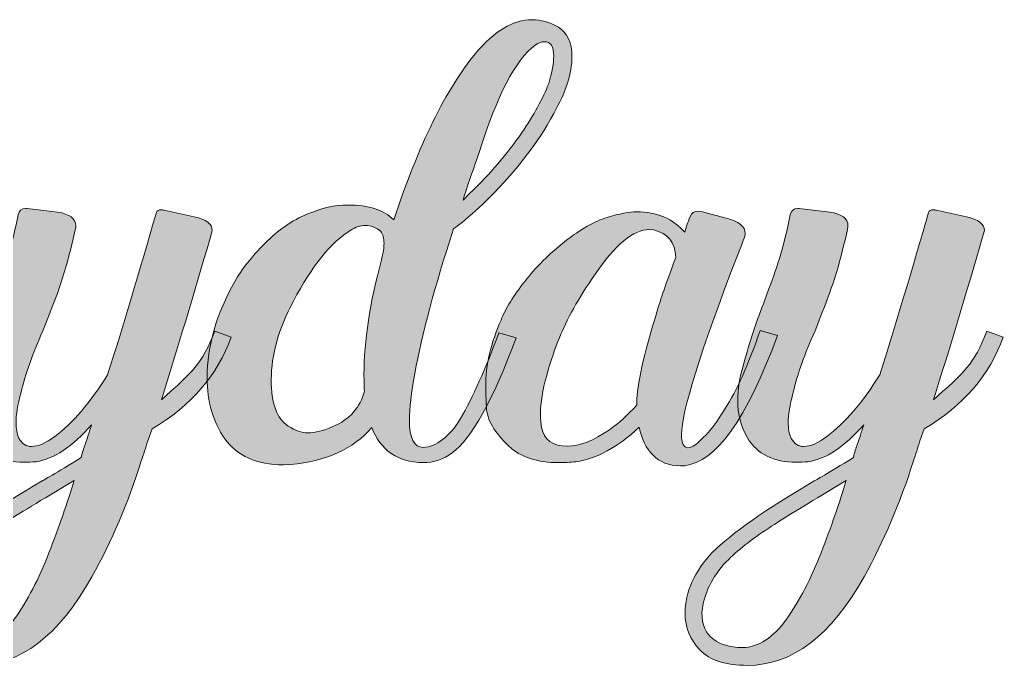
# Model space of a CAD drawing. Extents: x 554 to 1446, y -1398 to -601.
# Drawn here: x 999.9 to 1409.1, y -1398.2 to -1129.4 of the extents above; entities that cross this region are included whole.
import ezdxf

# ---------------------------------------------------------------- set-up
doc = ezdxf.new("R2010")
doc.units = 0
doc.header["$MEASUREMENT"] = 0
doc.layers.add('katman 1', color=7, linetype='Continuous')

# ---------------------------------------------------------------- blocks, each defined once
blk = doc.blocks.new('block 4')
at = {"layer": 'katman 1', "true_color": 0xffffff}
h = blk.add_hatch(color=7, dxfattribs=at)
h.dxf.hatch_style = 2
edge = h.paths.add_edge_path()
edge.add_spline(control_points=[(1085.19, -1303.87), (1080.33, -1296.9), (1077.9, -1288.43), (1077.9, -1278.45), (1077.9, -1265.21), (1081.72, -1251.88), (1089.36, -1238.46), (1092.24, -1233.39), (1096.44, -1228.08), (1101.95, -1222.53), (1107.46, -1216.98), (1113.26, -1212.94), (1119.37, -1210.4), (1125.47, -1207.87), (1131.11, -1206.6), (1136.27, -1206.6), (1145.2, -1206.6), (1151.6, -1208.66), (1155.48, -1212.79), (1165.9, -1181.4), (1177.22, -1158.35), (1189.43, -1143.64), (1197.27, -1134.18), (1205.16, -1129.45), (1213.1, -1129.45), (1216.68, -1129.45), (1220.3, -1130.48), (1223.97, -1132.54), (1227.74, -1134.95), (1229.63, -1139.04), (1229.63, -1144.8), (1229.63, -1151.68), (1227.1, -1159.59), (1222.04, -1168.54), (1215.19, -1181.27), (1205.36, -1193.82), (1192.55, -1206.21), (1188.68, -1209.91), (1184.61, -1213.35), (1180.34, -1216.53), (1172.6, -1240.44), (1167.24, -1260.48), (1164.26, -1276.65), (1162.77, -1284.65), (1162.03, -1291.14), (1162.03, -1296.13), (1162.03, -1303.7), (1163.91, -1307.48), (1167.69, -1307.48), (1173.35, -1307.14), (1178.56, -1303.14), (1183.32, -1295.48), (1188.38, -1286.71), (1193.69, -1274.8), (1199.25, -1259.75), (1199.25, -1259.75), (1206.4, -1261.81), (1206.4, -1261.81), (1196.87, -1287.7), (1187.99, -1303.7), (1179.75, -1309.8), (1176.17, -1312.47), (1172.15, -1313.8), (1167.69, -1313.8), (1157.06, -1313.54), (1149.97, -1308.69), (1146.39, -1299.22), (1138.55, -1308.17), (1127.28, -1313.29), (1112.59, -1314.58), (1112.59, -1314.58), (1109.61, -1314.71), (1109.61, -1314.71), (1098.5, -1314.71), (1090.35, -1311.09), (1085.19, -1303.87)], knot_values=[0, 0, 0, 0, 1, 1, 1, 2, 2, 2, 3, 3, 3, 4, 4, 4, 5, 5, 5, 6, 6, 6, 7, 7, 7, 8, 8, 8, 9, 9, 9, 10, 10, 10, 11, 11, 11, 12, 12, 12, 13, 13, 13, 14, 14, 14, 15, 15, 15, 16, 16, 16, 17, 17, 17, 18, 18, 18, 19, 19, 19, 20, 20, 20, 21, 21, 21, 22, 22, 22, 23, 23, 23, 24, 24, 24, 25, 25, 25, 25], degree=3, periodic=1)
edge = h.paths.add_edge_path()
edge.add_spline(control_points=[(1130.16, -1298.84), (1137.21, -1295.74), (1141.58, -1290.84), (1143.27, -1284.13), (1143.17, -1281.9), (1143.12, -1279.57), (1143.12, -1277.16), (1143.12, -1263.15), (1145.55, -1247.23), (1150.41, -1229.43), (1150.41, -1229.43), (1150.41, -1229.04), (1150.41, -1229.04), (1151.11, -1226.46), (1151.46, -1224.31), (1151.46, -1222.59), (1151.46, -1220.44), (1151.01, -1218.77), (1150.12, -1217.56), (1148.03, -1215.93), (1145.9, -1215.11), (1143.71, -1215.11), (1141.73, -1215.11), (1139.69, -1215.75), (1137.61, -1217.04), (1129.47, -1222.03), (1121.53, -1231.88), (1113.78, -1246.59), (1107.63, -1258.12), (1104.55, -1268.99), (1104.55, -1279.23), (1104.55, -1289.12), (1106.88, -1295.57), (1111.55, -1298.58), (1114.53, -1300.47), (1117.26, -1301.42), (1119.74, -1301.42), (1122.72, -1301.42), (1126.19, -1300.56), (1130.16, -1298.84)], knot_values=[0, 0, 0, 0, 1, 1, 1, 2, 2, 2, 3, 3, 3, 4, 4, 4, 5, 5, 5, 6, 6, 6, 7, 7, 7, 8, 8, 8, 9, 9, 9, 10, 10, 10, 11, 11, 11, 12, 12, 12, 13, 13, 13, 13], degree=3, periodic=1)
edge = h.paths.add_edge_path()
edge.add_spline(control_points=[(1187.04, -1201.82), (1195.48, -1193.74), (1202.68, -1185.35), (1208.64, -1176.66), (1213.8, -1169.1), (1217.57, -1162.22), (1219.95, -1156.02), (1221.34, -1151.29), (1222.04, -1147.51), (1222.04, -1144.67), (1222.04, -1140.63), (1220.75, -1138.61), (1218.16, -1138.61), (1217.07, -1138.61), (1215.78, -1139.08), (1214.29, -1140.03), (1206.15, -1146.13), (1198.41, -1161.05), (1191.06, -1184.79), (1191.06, -1184.79), (1189.43, -1189.44), (1189.43, -1189.44), (1187.24, -1195.46), (1185.55, -1200.49), (1184.36, -1204.53), (1184.36, -1204.53), (1187.04, -1201.82), (1187.04, -1201.82)], knot_values=[0, 0, 0, 0, 1, 1, 1, 2, 2, 2, 3, 3, 3, 4, 4, 4, 5, 5, 5, 6, 6, 6, 7, 7, 7, 8, 8, 8, 9, 9, 9, 9], degree=3, periodic=1)
h = blk.add_hatch(color=7, dxfattribs=at)
h.dxf.hatch_style = 2
edge = h.paths.add_edge_path()
edge.add_spline(control_points=[(961.68, -1391.79), (957.56, -1387.53), (955.5, -1382.44), (955.5, -1376.5), (955.5, -1367.64), (959.32, -1359.17), (966.97, -1351.09), (974.91, -1343.17), (989, -1333.28), (1009.25, -1321.41), (1009.45, -1321.41), (1014.86, -1318.19), (1025.48, -1311.74), (1025.98, -1309.59), (1026.53, -1307.78), (1027.12, -1306.32), (1028.01, -1303.74), (1028.91, -1300.99), (1029.8, -1298.06), (1021.76, -1307.27), (1014.07, -1312.38), (1006.72, -1313.42), (1004.93, -1313.59), (1003.25, -1313.67), (1001.66, -1313.67), (992.33, -1313.67), (985.58, -1310.28), (981.41, -1303.48), (978.73, -1298.92), (977.39, -1293.72), (977.39, -1287.87), (977.39, -1283.31), (978.18, -1278.37), (979.77, -1273.04), (982.35, -1263.49), (985.33, -1254.5), (988.7, -1246.07), (988.7, -1246.07), (990.19, -1241.82), (990.19, -1241.82), (993.97, -1232.36), (996.99, -1221.99), (999.28, -1210.72), (999.57, -1208.92), (1000.62, -1208.01), (1002.4, -1208.01), (1002.4, -1208.01), (1003, -1208.01), (1003, -1208.01), (1003, -1208.01), (1015.66, -1209.56), (1015.66, -1209.56), (1020.72, -1210.34), (1023.25, -1212.23), (1023.25, -1215.24), (1023.25, -1215.24), (1023.25, -1215.75), (1023.25, -1215.75), (1020.47, -1229), (1016.85, -1240.96), (1012.38, -1251.62), (1012.38, -1251.62), (1009.55, -1258.97), (1009.55, -1258.97), (1005.28, -1268.52), (1002.26, -1277.04), (1000.47, -1284.52), (999.08, -1289.94), (998.38, -1294.11), (998.38, -1297.03), (998.38, -1299.53), (998.78, -1301.76), (999.57, -1303.74), (1000.96, -1305.98), (1002.7, -1307.09), (1004.79, -1307.09), (1007.56, -1307.09), (1010.79, -1305.72), (1014.47, -1302.97), (1021.91, -1297.38), (1029.26, -1288.82), (1036.5, -1277.29), (1043.15, -1256.14), (1049.9, -1233.6), (1056.75, -1209.69), (1057.05, -1208.92), (1057.7, -1208.53), (1058.69, -1208.53), (1059.09, -1208.53), (1059.53, -1208.62), (1060.03, -1208.79), (1060.03, -1208.79), (1072.54, -1211.5), (1072.54, -1211.5), (1077.5, -1212.62), (1079.98, -1214.51), (1079.98, -1217.17), (1079.98, -1217.17), (1079.09, -1220.4), (1079.09, -1220.4), (1072.34, -1243.79), (1065.59, -1266.2), (1058.84, -1287.61), (1058.84, -1287.61), (1062.71, -1284.13), (1062.71, -1284.13), (1066.38, -1281.12), (1069.73, -1277.83), (1072.76, -1274.26), (1075.79, -1270.69), (1078.54, -1265.64), (1081.02, -1259.1), (1081.02, -1259.1), (1087.87, -1261.55), (1087.87, -1261.55), (1082.22, -1277.38), (1071.25, -1290.11), (1054.97, -1299.74), (1054.97, -1299.74), (1053.18, -1304.77), (1053.18, -1304.77), (1052.29, -1307.7), (1051.39, -1310.45), (1050.5, -1313.03), (1045.04, -1330.49), (1038.19, -1346.57), (1029.95, -1361.28), (1016.25, -1385.88), (1000.07, -1398.18), (981.41, -1398.18), (972.38, -1398.18), (965.8, -1396.05), (961.68, -1391.79)], knot_values=[0, 0, 0, 0, 1, 1, 1, 2, 2, 2, 3, 3, 3, 4, 4, 4, 5, 5, 5, 6, 6, 6, 7, 7, 7, 8, 8, 8, 9, 9, 9, 10, 10, 10, 11, 11, 11, 12, 12, 12, 13, 13, 13, 14, 14, 14, 15, 15, 15, 16, 16, 16, 17, 17, 17, 18, 18, 18, 19, 19, 19, 20, 20, 20, 21, 21, 21, 22, 22, 22, 23, 23, 23, 24, 24, 24, 25, 25, 25, 26, 26, 26, 27, 27, 27, 28, 28, 28, 29, 29, 29, 30, 30, 30, 31, 31, 31, 32, 32, 32, 33, 33, 33, 34, 34, 34, 35, 35, 35, 36, 36, 36, 37, 37, 37, 38, 38, 38, 39, 39, 39, 40, 40, 40, 41, 41, 41, 42, 42, 42, 43, 43, 43, 44, 44, 44, 44], degree=3, periodic=1)
edge = h.paths.add_edge_path()
edge.add_spline(control_points=[(997.64, -1379.02), (1003.1, -1371.32), (1007.91, -1362.1), (1012.08, -1351.35), (1016.25, -1340.59), (1019.73, -1330.57), (1022.51, -1321.29), (1022.51, -1321.29), (1017, -1324.64), (1017, -1324.64), (1005.08, -1331.69), (996.2, -1337.15), (990.34, -1341.02), (983.2, -1345.67), (977.29, -1350.36), (972.62, -1355.09), (966.67, -1361.36), (963.29, -1368.37), (962.5, -1376.12), (962.5, -1381.28), (964.14, -1385.06), (967.41, -1387.47), (969.99, -1389.45), (973.96, -1390.56), (979.32, -1390.82), (986.07, -1390.65), (992.18, -1386.71), (997.64, -1379.02)], knot_values=[0, 0, 0, 0, 1, 1, 1, 2, 2, 2, 3, 3, 3, 4, 4, 4, 5, 5, 5, 6, 6, 6, 7, 7, 7, 8, 8, 8, 9, 9, 9, 9], degree=3, periodic=1)
h = blk.add_hatch(color=7, dxfattribs=at)
h.dxf.hatch_style = 2
edge = h.paths.add_edge_path()
edge.add_spline(control_points=[(1274.75, -1315.09), (1269.98, -1315.09), (1266.19, -1313.65), (1263.36, -1310.77), (1260.53, -1307.89), (1258.62, -1304), (1257.62, -1299.1), (1248.69, -1307.44), (1239.9, -1312.21), (1231.27, -1313.42), (1228.79, -1313.67), (1226.4, -1313.8), (1224.12, -1313.8), (1215.19, -1313.8), (1208.29, -1311.53), (1203.42, -1306.97), (1197.37, -1301.29), (1194.24, -1295.89), (1194.04, -1290.77), (1193.85, -1285.66), (1193.74, -1282.8), (1193.74, -1282.2), (1193.74, -1273.25), (1195.88, -1264), (1200.15, -1254.46), (1202.03, -1249.73), (1205.31, -1244.37), (1209.97, -1238.4), (1214.64, -1232.42), (1220.22, -1226.87), (1226.73, -1221.75), (1233.23, -1216.64), (1239.06, -1213.3), (1244.22, -1211.76), (1249.38, -1210.21), (1253.5, -1209.43), (1256.58, -1209.43), (1265.02, -1209.43), (1271.67, -1212.27), (1276.53, -1217.95), (1277.03, -1216.23), (1277.77, -1214.04), (1278.77, -1211.37), (1279.36, -1209.91), (1280.5, -1209.18), (1282.19, -1209.18), (1282.19, -1209.18), (1283.98, -1209.43), (1283.98, -1209.43), (1283.98, -1209.43), (1293.81, -1212.01), (1293.81, -1212.01), (1299.07, -1213.39), (1301.7, -1215.54), (1301.7, -1218.46), (1301.7, -1219.33), (1300.61, -1222.38), (1298.42, -1227.62), (1282.94, -1268.05), (1275.19, -1292.86), (1275.19, -1302.06), (1275.19, -1305.76), (1276.09, -1307.61), (1277.88, -1307.61), (1279.26, -1307.61), (1280.85, -1306.71), (1282.64, -1304.9), (1286.61, -1301.38), (1290.18, -1296.82), (1293.36, -1291.23), (1298.03, -1284.09), (1302.89, -1273.29), (1307.95, -1258.84), (1307.95, -1258.84), (1315.1, -1260.91), (1315.1, -1260.91), (1302.39, -1295.66), (1289.49, -1313.72), (1276.39, -1315.09), (1276.39, -1315.09), (1274.75, -1315.09), (1274.75, -1315.09)], knot_values=[0, 0, 0, 0, 1, 1, 1, 2, 2, 2, 3, 3, 3, 4, 4, 4, 5, 5, 5, 6, 6, 6, 7, 7, 7, 8, 8, 8, 9, 9, 9, 10, 10, 10, 11, 11, 11, 12, 12, 12, 13, 13, 13, 14, 14, 14, 15, 15, 15, 16, 16, 16, 17, 17, 17, 18, 18, 18, 19, 19, 19, 20, 20, 20, 21, 21, 21, 22, 22, 22, 23, 23, 23, 24, 24, 24, 25, 25, 25, 26, 26, 26, 27, 27, 27, 27], degree=3, periodic=1)
edge = h.paths.add_edge_path()
edge.add_spline(control_points=[(1245.26, -1300.13), (1249.04, -1297.46), (1252.81, -1294.02), (1256.58, -1289.81), (1256.58, -1289.81), (1256.58, -1288.65), (1256.58, -1288.65), (1256.58, -1281.77), (1259.46, -1268.95), (1265.22, -1250.2), (1266.9, -1244.61), (1269.44, -1237.34), (1272.81, -1228.4), (1272.61, -1222.12), (1269.54, -1218.29), (1263.58, -1216.92), (1263.58, -1216.92), (1261.79, -1216.79), (1261.79, -1216.79), (1255.24, -1216.79), (1247.65, -1223.11), (1239.01, -1235.75), (1232.36, -1245.47), (1227.49, -1254.16), (1224.42, -1261.81), (1222.63, -1266.03), (1220.87, -1271.25), (1219.13, -1277.49), (1217.39, -1283.72), (1216.53, -1288.99), (1216.53, -1293.29), (1216.53, -1295.27), (1216.68, -1297.21), (1216.97, -1299.1), (1217.96, -1304.34), (1221.59, -1306.97), (1227.84, -1306.97), (1232.81, -1306.97), (1238.61, -1304.69), (1245.26, -1300.13)], knot_values=[0, 0, 0, 0, 1, 1, 1, 2, 2, 2, 3, 3, 3, 4, 4, 4, 5, 5, 5, 6, 6, 6, 7, 7, 7, 8, 8, 8, 9, 9, 9, 10, 10, 10, 11, 11, 11, 12, 12, 12, 13, 13, 13, 13], degree=3, periodic=1)
h = blk.add_hatch(color=7, dxfattribs=at)
h.dxf.hatch_style = 2
edge = h.paths.add_edge_path()
edge.add_spline(control_points=[(1282.86, -1391.79), (1278.74, -1387.53), (1276.68, -1382.44), (1276.68, -1376.5), (1276.68, -1367.64), (1280.51, -1359.17), (1288.15, -1351.09), (1296.09, -1343.17), (1310.19, -1333.28), (1330.44, -1321.41), (1330.64, -1321.41), (1336.04, -1318.19), (1346.67, -1311.74), (1347.16, -1309.59), (1347.71, -1307.78), (1348.3, -1306.32), (1349.2, -1303.74), (1350.09, -1300.99), (1350.99, -1298.06), (1342.94, -1307.27), (1335.25, -1312.38), (1327.91, -1313.42), (1326.12, -1313.59), (1324.43, -1313.67), (1322.84, -1313.67), (1313.51, -1313.67), (1306.76, -1310.28), (1302.59, -1303.48), (1299.91, -1298.92), (1298.57, -1293.72), (1298.57, -1287.87), (1298.57, -1283.31), (1299.37, -1278.37), (1300.95, -1273.04), (1303.54, -1263.49), (1306.51, -1254.5), (1309.89, -1246.07), (1309.89, -1246.07), (1311.38, -1241.82), (1311.38, -1241.82), (1315.15, -1232.36), (1318.18, -1221.99), (1320.46, -1210.72), (1320.76, -1208.92), (1321.8, -1208.01), (1323.59, -1208.01), (1323.59, -1208.01), (1324.18, -1208.01), (1324.18, -1208.01), (1324.18, -1208.01), (1336.84, -1209.56), (1336.84, -1209.56), (1341.9, -1210.34), (1344.43, -1212.23), (1344.43, -1215.24), (1344.43, -1215.24), (1344.43, -1215.75), (1344.43, -1215.75), (1341.65, -1229), (1338.03, -1240.96), (1333.56, -1251.62), (1333.56, -1251.62), (1330.73, -1258.97), (1330.73, -1258.97), (1326.47, -1268.52), (1323.44, -1277.04), (1321.65, -1284.52), (1320.26, -1289.94), (1319.57, -1294.11), (1319.57, -1297.03), (1319.57, -1299.53), (1319.96, -1301.76), (1320.76, -1303.74), (1322.15, -1305.98), (1323.89, -1307.09), (1325.97, -1307.09), (1328.75, -1307.09), (1331.97, -1305.72), (1335.65, -1302.97), (1343.09, -1297.38), (1350.44, -1288.82), (1357.69, -1277.29), (1364.34, -1256.14), (1371.09, -1233.6), (1377.94, -1209.69), (1378.23, -1208.92), (1378.88, -1208.53), (1379.87, -1208.53), (1380.27, -1208.53), (1380.72, -1208.62), (1381.21, -1208.79), (1381.21, -1208.79), (1393.72, -1211.5), (1393.72, -1211.5), (1398.68, -1212.62), (1401.17, -1214.51), (1401.17, -1217.17), (1401.17, -1217.17), (1400.27, -1220.4), (1400.27, -1220.4), (1393.52, -1243.79), (1386.77, -1266.2), (1380.02, -1287.61), (1380.02, -1287.61), (1383.89, -1284.13), (1383.89, -1284.13), (1387.56, -1281.12), (1390.92, -1277.83), (1393.94, -1274.26), (1396.97, -1270.69), (1399.73, -1265.64), (1402.21, -1259.1), (1402.21, -1259.1), (1409.06, -1261.55), (1409.06, -1261.55), (1403.4, -1277.38), (1392.43, -1290.11), (1376.15, -1299.74), (1376.15, -1299.74), (1374.36, -1304.77), (1374.36, -1304.77), (1373.47, -1307.7), (1372.58, -1310.45), (1371.68, -1313.03), (1366.22, -1330.49), (1359.37, -1346.57), (1351.13, -1361.28), (1337.44, -1385.88), (1321.25, -1398.18), (1302.59, -1398.18), (1293.56, -1398.18), (1286.98, -1396.05), (1282.86, -1391.79)], knot_values=[0, 0, 0, 0, 1, 1, 1, 2, 2, 2, 3, 3, 3, 4, 4, 4, 5, 5, 5, 6, 6, 6, 7, 7, 7, 8, 8, 8, 9, 9, 9, 10, 10, 10, 11, 11, 11, 12, 12, 12, 13, 13, 13, 14, 14, 14, 15, 15, 15, 16, 16, 16, 17, 17, 17, 18, 18, 18, 19, 19, 19, 20, 20, 20, 21, 21, 21, 22, 22, 22, 23, 23, 23, 24, 24, 24, 25, 25, 25, 26, 26, 26, 27, 27, 27, 28, 28, 28, 29, 29, 29, 30, 30, 30, 31, 31, 31, 32, 32, 32, 33, 33, 33, 34, 34, 34, 35, 35, 35, 36, 36, 36, 37, 37, 37, 38, 38, 38, 39, 39, 39, 40, 40, 40, 41, 41, 41, 42, 42, 42, 43, 43, 43, 44, 44, 44, 44], degree=3, periodic=1)
edge = h.paths.add_edge_path()
edge.add_spline(control_points=[(1318.82, -1379.02), (1324.28, -1371.32), (1329.1, -1362.1), (1333.27, -1351.35), (1337.44, -1340.59), (1340.91, -1330.57), (1343.69, -1321.29), (1343.69, -1321.29), (1338.18, -1324.64), (1338.18, -1324.64), (1326.27, -1331.69), (1317.38, -1337.15), (1311.53, -1341.02), (1304.38, -1345.67), (1298.47, -1350.36), (1293.81, -1355.09), (1287.85, -1361.36), (1284.48, -1368.37), (1283.68, -1376.12), (1283.68, -1381.28), (1285.32, -1385.06), (1288.6, -1387.47), (1291.18, -1389.45), (1295.15, -1390.56), (1300.51, -1390.82), (1307.26, -1390.65), (1313.36, -1386.71), (1318.82, -1379.02)], knot_values=[0, 0, 0, 0, 1, 1, 1, 2, 2, 2, 3, 3, 3, 4, 4, 4, 5, 5, 5, 6, 6, 6, 7, 7, 7, 8, 8, 8, 9, 9, 9, 9], degree=3, periodic=1)
at = {"layer": 'katman 1', "lineweight": 0}
for points, knots in [([(1085.19, -1303.87), (1080.33, -1296.9), (1077.9, -1288.43), (1077.9, -1278.45), (1077.9, -1265.21), (1081.72, -1251.88), (1089.36, -1238.46), (1092.24, -1233.39), (1096.44, -1228.08), (1101.95, -1222.53), (1107.46, -1216.98), (1113.26, -1212.94), (1119.37, -1210.4), (1125.47, -1207.87), (1131.11, -1206.6), (1136.27, -1206.6), (1145.2, -1206.6), (1151.6, -1208.66), (1155.48, -1212.79), (1165.9, -1181.4), (1177.22, -1158.35), (1189.43, -1143.64), (1197.27, -1134.18), (1205.16, -1129.45), (1213.1, -1129.45), (1216.68, -1129.45), (1220.3, -1130.48), (1223.97, -1132.54), (1227.74, -1134.95), (1229.63, -1139.04), (1229.63, -1144.8), (1229.63, -1151.68), (1227.1, -1159.59), (1222.04, -1168.54), (1215.19, -1181.27), (1205.36, -1193.82), (1192.55, -1206.21), (1188.68, -1209.91), (1184.61, -1213.35), (1180.34, -1216.53), (1172.6, -1240.44), (1167.24, -1260.48), (1164.26, -1276.65), (1162.77, -1284.65), (1162.03, -1291.14), (1162.03, -1296.13), (1162.03, -1303.7), (1163.91, -1307.48), (1167.69, -1307.48), (1173.35, -1307.14), (1178.56, -1303.14), (1183.32, -1295.48), (1188.38, -1286.71), (1193.69, -1274.8), (1199.25, -1259.75), (1199.25, -1259.75), (1206.4, -1261.81), (1206.4, -1261.81), (1196.87, -1287.7), (1187.99, -1303.7), (1179.75, -1309.8), (1176.17, -1312.47), (1172.15, -1313.8), (1167.69, -1313.8), (1157.06, -1313.54), (1149.97, -1308.69), (1146.39, -1299.22), (1138.55, -1308.17), (1127.28, -1313.29), (1112.59, -1314.58), (1112.59, -1314.58), (1109.61, -1314.71), (1109.61, -1314.71), (1098.5, -1314.71), (1090.35, -1311.09), (1085.19, -1303.87)], [0, 0, 0, 0, 1, 1, 1, 2, 2, 2, 3, 3, 3, 4, 4, 4, 5, 5, 5, 6, 6, 6, 7, 7, 7, 8, 8, 8, 9, 9, 9, 10, 10, 10, 11, 11, 11, 12, 12, 12, 13, 13, 13, 14, 14, 14, 15, 15, 15, 16, 16, 16, 17, 17, 17, 18, 18, 18, 19, 19, 19, 20, 20, 20, 21, 21, 21, 22, 22, 22, 23, 23, 23, 24, 24, 24, 25, 25, 25, 25]), ([(1187.04, -1201.82), (1195.48, -1193.74), (1202.68, -1185.35), (1208.64, -1176.66), (1213.8, -1169.1), (1217.57, -1162.22), (1219.95, -1156.02), (1221.34, -1151.29), (1222.04, -1147.51), (1222.04, -1144.67), (1222.04, -1140.63), (1220.75, -1138.61), (1218.16, -1138.61), (1217.07, -1138.61), (1215.78, -1139.08), (1214.29, -1140.03), (1206.15, -1146.13), (1198.41, -1161.05), (1191.06, -1184.79), (1191.06, -1184.79), (1189.43, -1189.44), (1189.43, -1189.44), (1187.24, -1195.46), (1185.55, -1200.49), (1184.36, -1204.53), (1184.36, -1204.53), (1187.04, -1201.82), (1187.04, -1201.82)], [0, 0, 0, 0, 1, 1, 1, 2, 2, 2, 3, 3, 3, 4, 4, 4, 5, 5, 5, 6, 6, 6, 7, 7, 7, 8, 8, 8, 9, 9, 9, 9]), ([(961.68, -1391.79), (957.56, -1387.53), (955.5, -1382.44), (955.5, -1376.5), (955.5, -1367.64), (959.32, -1359.17), (966.97, -1351.09), (974.91, -1343.17), (989, -1333.28), (1009.25, -1321.41), (1009.45, -1321.41), (1014.86, -1318.19), (1025.48, -1311.74), (1025.98, -1309.59), (1026.53, -1307.78), (1027.12, -1306.32), (1028.01, -1303.74), (1028.91, -1300.99), (1029.8, -1298.06), (1021.76, -1307.27), (1014.07, -1312.38), (1006.72, -1313.42), (1004.93, -1313.59), (1003.25, -1313.67), (1001.66, -1313.67), (992.33, -1313.67), (985.58, -1310.28), (981.41, -1303.48), (978.73, -1298.92), (977.39, -1293.72), (977.39, -1287.87), (977.39, -1283.31), (978.18, -1278.37), (979.77, -1273.04), (982.35, -1263.49), (985.33, -1254.5), (988.7, -1246.07), (988.7, -1246.07), (990.19, -1241.82), (990.19, -1241.82), (993.97, -1232.36), (996.99, -1221.99), (999.28, -1210.72), (999.57, -1208.92), (1000.62, -1208.01), (1002.4, -1208.01), (1002.4, -1208.01), (1003, -1208.01), (1003, -1208.01), (1003, -1208.01), (1015.66, -1209.56), (1015.66, -1209.56), (1020.72, -1210.34), (1023.25, -1212.23), (1023.25, -1215.24), (1023.25, -1215.24), (1023.25, -1215.75), (1023.25, -1215.75), (1020.47, -1229), (1016.85, -1240.96), (1012.38, -1251.62), (1012.38, -1251.62), (1009.55, -1258.97), (1009.55, -1258.97), (1005.28, -1268.52), (1002.26, -1277.04), (1000.47, -1284.52), (999.08, -1289.94), (998.38, -1294.11), (998.38, -1297.03), (998.38, -1299.53), (998.78, -1301.76), (999.57, -1303.74), (1000.96, -1305.98), (1002.7, -1307.09), (1004.79, -1307.09), (1007.56, -1307.09), (1010.79, -1305.72), (1014.47, -1302.97), (1021.91, -1297.38), (1029.26, -1288.82), (1036.5, -1277.29), (1043.15, -1256.14), (1049.9, -1233.6), (1056.75, -1209.69), (1057.05, -1208.92), (1057.7, -1208.53), (1058.69, -1208.53), (1059.09, -1208.53), (1059.53, -1208.62), (1060.03, -1208.79), (1060.03, -1208.79), (1072.54, -1211.5), (1072.54, -1211.5), (1077.5, -1212.62), (1079.98, -1214.51), (1079.98, -1217.17), (1079.98, -1217.17), (1079.09, -1220.4), (1079.09, -1220.4), (1072.34, -1243.79), (1065.59, -1266.2), (1058.84, -1287.61), (1058.84, -1287.61), (1062.71, -1284.13), (1062.71, -1284.13), (1066.38, -1281.12), (1069.73, -1277.83), (1072.76, -1274.26), (1075.79, -1270.69), (1078.54, -1265.64), (1081.02, -1259.1), (1081.02, -1259.1), (1087.87, -1261.55), (1087.87, -1261.55), (1082.22, -1277.38), (1071.25, -1290.11), (1054.97, -1299.74), (1054.97, -1299.74), (1053.18, -1304.77), (1053.18, -1304.77), (1052.29, -1307.7), (1051.39, -1310.45), (1050.5, -1313.03), (1045.04, -1330.49), (1038.19, -1346.57), (1029.95, -1361.28), (1016.25, -1385.88), (1000.07, -1398.18), (981.41, -1398.18), (972.38, -1398.18), (965.8, -1396.05), (961.68, -1391.79)], [0, 0, 0, 0, 1, 1, 1, 2, 2, 2, 3, 3, 3, 4, 4, 4, 5, 5, 5, 6, 6, 6, 7, 7, 7, 8, 8, 8, 9, 9, 9, 10, 10, 10, 11, 11, 11, 12, 12, 12, 13, 13, 13, 14, 14, 14, 15, 15, 15, 16, 16, 16, 17, 17, 17, 18, 18, 18, 19, 19, 19, 20, 20, 20, 21, 21, 21, 22, 22, 22, 23, 23, 23, 24, 24, 24, 25, 25, 25, 26, 26, 26, 27, 27, 27, 28, 28, 28, 29, 29, 29, 30, 30, 30, 31, 31, 31, 32, 32, 32, 33, 33, 33, 34, 34, 34, 35, 35, 35, 36, 36, 36, 37, 37, 37, 38, 38, 38, 39, 39, 39, 40, 40, 40, 41, 41, 41, 42, 42, 42, 43, 43, 43, 44, 44, 44, 44]), ([(1274.75, -1315.09), (1269.98, -1315.09), (1266.19, -1313.65), (1263.36, -1310.77), (1260.53, -1307.89), (1258.62, -1304), (1257.62, -1299.1), (1248.69, -1307.44), (1239.9, -1312.21), (1231.27, -1313.42), (1228.79, -1313.67), (1226.4, -1313.8), (1224.12, -1313.8), (1215.19, -1313.8), (1208.29, -1311.53), (1203.42, -1306.97), (1197.37, -1301.29), (1194.24, -1295.89), (1194.04, -1290.77), (1193.85, -1285.66), (1193.74, -1282.8), (1193.74, -1282.2), (1193.74, -1273.25), (1195.88, -1264), (1200.15, -1254.46), (1202.03, -1249.73), (1205.31, -1244.37), (1209.97, -1238.4), (1214.64, -1232.42), (1220.22, -1226.87), (1226.73, -1221.75), (1233.23, -1216.64), (1239.06, -1213.3), (1244.22, -1211.76), (1249.38, -1210.21), (1253.5, -1209.43), (1256.58, -1209.43), (1265.02, -1209.43), (1271.67, -1212.27), (1276.53, -1217.95), (1277.03, -1216.23), (1277.77, -1214.04), (1278.77, -1211.37), (1279.36, -1209.91), (1280.5, -1209.18), (1282.19, -1209.18), (1282.19, -1209.18), (1283.98, -1209.43), (1283.98, -1209.43), (1283.98, -1209.43), (1293.81, -1212.01), (1293.81, -1212.01), (1299.07, -1213.39), (1301.7, -1215.54), (1301.7, -1218.46), (1301.7, -1219.33), (1300.61, -1222.38), (1298.42, -1227.62), (1282.94, -1268.05), (1275.19, -1292.86), (1275.19, -1302.06), (1275.19, -1305.76), (1276.09, -1307.61), (1277.88, -1307.61), (1279.26, -1307.61), (1280.85, -1306.71), (1282.64, -1304.9), (1286.61, -1301.38), (1290.18, -1296.82), (1293.36, -1291.23), (1298.03, -1284.09), (1302.89, -1273.29), (1307.95, -1258.84), (1307.95, -1258.84), (1315.1, -1260.91), (1315.1, -1260.91), (1302.39, -1295.66), (1289.49, -1313.72), (1276.39, -1315.09), (1276.39, -1315.09), (1274.75, -1315.09), (1274.75, -1315.09)], [0, 0, 0, 0, 1, 1, 1, 2, 2, 2, 3, 3, 3, 4, 4, 4, 5, 5, 5, 6, 6, 6, 7, 7, 7, 8, 8, 8, 9, 9, 9, 10, 10, 10, 11, 11, 11, 12, 12, 12, 13, 13, 13, 14, 14, 14, 15, 15, 15, 16, 16, 16, 17, 17, 17, 18, 18, 18, 19, 19, 19, 20, 20, 20, 21, 21, 21, 22, 22, 22, 23, 23, 23, 24, 24, 24, 25, 25, 25, 26, 26, 26, 27, 27, 27, 27]), ([(1282.86, -1391.79), (1278.74, -1387.53), (1276.68, -1382.44), (1276.68, -1376.5), (1276.68, -1367.64), (1280.51, -1359.17), (1288.15, -1351.09), (1296.09, -1343.17), (1310.19, -1333.28), (1330.44, -1321.41), (1330.64, -1321.41), (1336.04, -1318.19), (1346.67, -1311.74), (1347.16, -1309.59), (1347.71, -1307.78), (1348.3, -1306.32), (1349.2, -1303.74), (1350.09, -1300.99), (1350.99, -1298.06), (1342.94, -1307.27), (1335.25, -1312.38), (1327.91, -1313.42), (1326.12, -1313.59), (1324.43, -1313.67), (1322.84, -1313.67), (1313.51, -1313.67), (1306.76, -1310.28), (1302.59, -1303.48), (1299.91, -1298.92), (1298.57, -1293.72), (1298.57, -1287.87), (1298.57, -1283.31), (1299.37, -1278.37), (1300.95, -1273.04), (1303.54, -1263.49), (1306.51, -1254.5), (1309.89, -1246.07), (1309.89, -1246.07), (1311.38, -1241.82), (1311.38, -1241.82), (1315.15, -1232.36), (1318.18, -1221.99), (1320.46, -1210.72), (1320.76, -1208.92), (1321.8, -1208.01), (1323.59, -1208.01), (1323.59, -1208.01), (1324.18, -1208.01), (1324.18, -1208.01), (1324.18, -1208.01), (1336.84, -1209.56), (1336.84, -1209.56), (1341.9, -1210.34), (1344.43, -1212.23), (1344.43, -1215.24), (1344.43, -1215.24), (1344.43, -1215.75), (1344.43, -1215.75), (1341.65, -1229), (1338.03, -1240.96), (1333.56, -1251.62), (1333.56, -1251.62), (1330.73, -1258.97), (1330.73, -1258.97), (1326.47, -1268.52), (1323.44, -1277.04), (1321.65, -1284.52), (1320.26, -1289.94), (1319.57, -1294.11), (1319.57, -1297.03), (1319.57, -1299.53), (1319.96, -1301.76), (1320.76, -1303.74), (1322.15, -1305.98), (1323.89, -1307.09), (1325.97, -1307.09), (1328.75, -1307.09), (1331.97, -1305.72), (1335.65, -1302.97), (1343.09, -1297.38), (1350.44, -1288.82), (1357.69, -1277.29), (1364.34, -1256.14), (1371.09, -1233.6), (1377.94, -1209.69), (1378.23, -1208.92), (1378.88, -1208.53), (1379.87, -1208.53), (1380.27, -1208.53), (1380.72, -1208.62), (1381.21, -1208.79), (1381.21, -1208.79), (1393.72, -1211.5), (1393.72, -1211.5), (1398.68, -1212.62), (1401.17, -1214.51), (1401.17, -1217.17), (1401.17, -1217.17), (1400.27, -1220.4), (1400.27, -1220.4), (1393.52, -1243.79), (1386.77, -1266.2), (1380.02, -1287.61), (1380.02, -1287.61), (1383.89, -1284.13), (1383.89, -1284.13), (1387.56, -1281.12), (1390.92, -1277.83), (1393.94, -1274.26), (1396.97, -1270.69), (1399.73, -1265.64), (1402.21, -1259.1), (1402.21, -1259.1), (1409.06, -1261.55), (1409.06, -1261.55), (1403.4, -1277.38), (1392.43, -1290.11), (1376.15, -1299.74), (1376.15, -1299.74), (1374.36, -1304.77), (1374.36, -1304.77), (1373.47, -1307.7), (1372.58, -1310.45), (1371.68, -1313.03), (1366.22, -1330.49), (1359.37, -1346.57), (1351.13, -1361.28), (1337.44, -1385.88), (1321.25, -1398.18), (1302.59, -1398.18), (1293.56, -1398.18), (1286.98, -1396.05), (1282.86, -1391.79)], [0, 0, 0, 0, 1, 1, 1, 2, 2, 2, 3, 3, 3, 4, 4, 4, 5, 5, 5, 6, 6, 6, 7, 7, 7, 8, 8, 8, 9, 9, 9, 10, 10, 10, 11, 11, 11, 12, 12, 12, 13, 13, 13, 14, 14, 14, 15, 15, 15, 16, 16, 16, 17, 17, 17, 18, 18, 18, 19, 19, 19, 20, 20, 20, 21, 21, 21, 22, 22, 22, 23, 23, 23, 24, 24, 24, 25, 25, 25, 26, 26, 26, 27, 27, 27, 28, 28, 28, 29, 29, 29, 30, 30, 30, 31, 31, 31, 32, 32, 32, 33, 33, 33, 34, 34, 34, 35, 35, 35, 36, 36, 36, 37, 37, 37, 38, 38, 38, 39, 39, 39, 40, 40, 40, 41, 41, 41, 42, 42, 42, 43, 43, 43, 44, 44, 44, 44]), ([(1130.16, -1298.84), (1137.21, -1295.74), (1141.58, -1290.84), (1143.27, -1284.13), (1143.17, -1281.9), (1143.12, -1279.57), (1143.12, -1277.16), (1143.12, -1263.15), (1145.55, -1247.23), (1150.41, -1229.43), (1150.41, -1229.43), (1150.41, -1229.04), (1150.41, -1229.04), (1151.11, -1226.46), (1151.46, -1224.31), (1151.46, -1222.59), (1151.46, -1220.44), (1151.01, -1218.77), (1150.12, -1217.56), (1148.03, -1215.93), (1145.9, -1215.11), (1143.71, -1215.11), (1141.73, -1215.11), (1139.69, -1215.75), (1137.61, -1217.04), (1129.47, -1222.03), (1121.53, -1231.88), (1113.78, -1246.59), (1107.63, -1258.12), (1104.55, -1268.99), (1104.55, -1279.23), (1104.55, -1289.12), (1106.88, -1295.57), (1111.55, -1298.58), (1114.53, -1300.47), (1117.26, -1301.42), (1119.74, -1301.42), (1122.72, -1301.42), (1126.19, -1300.56), (1130.16, -1298.84)], [0, 0, 0, 0, 1, 1, 1, 2, 2, 2, 3, 3, 3, 4, 4, 4, 5, 5, 5, 6, 6, 6, 7, 7, 7, 8, 8, 8, 9, 9, 9, 10, 10, 10, 11, 11, 11, 12, 12, 12, 13, 13, 13, 13]), ([(1245.26, -1300.13), (1249.04, -1297.46), (1252.81, -1294.02), (1256.58, -1289.81), (1256.58, -1289.81), (1256.58, -1288.65), (1256.58, -1288.65), (1256.58, -1281.77), (1259.46, -1268.95), (1265.22, -1250.2), (1266.9, -1244.61), (1269.44, -1237.34), (1272.81, -1228.4), (1272.61, -1222.12), (1269.54, -1218.29), (1263.58, -1216.92), (1263.58, -1216.92), (1261.79, -1216.79), (1261.79, -1216.79), (1255.24, -1216.79), (1247.65, -1223.11), (1239.01, -1235.75), (1232.36, -1245.47), (1227.49, -1254.16), (1224.42, -1261.81), (1222.63, -1266.03), (1220.87, -1271.25), (1219.13, -1277.49), (1217.39, -1283.72), (1216.53, -1288.99), (1216.53, -1293.29), (1216.53, -1295.27), (1216.68, -1297.21), (1216.97, -1299.1), (1217.96, -1304.34), (1221.59, -1306.97), (1227.84, -1306.97), (1232.81, -1306.97), (1238.61, -1304.69), (1245.26, -1300.13)], [0, 0, 0, 0, 1, 1, 1, 2, 2, 2, 3, 3, 3, 4, 4, 4, 5, 5, 5, 6, 6, 6, 7, 7, 7, 8, 8, 8, 9, 9, 9, 10, 10, 10, 11, 11, 11, 12, 12, 12, 13, 13, 13, 13]), ([(997.64, -1379.02), (1003.1, -1371.32), (1007.91, -1362.1), (1012.08, -1351.35), (1016.25, -1340.59), (1019.73, -1330.57), (1022.51, -1321.29), (1022.51, -1321.29), (1017, -1324.64), (1017, -1324.64), (1005.08, -1331.69), (996.2, -1337.15), (990.34, -1341.02), (983.2, -1345.67), (977.29, -1350.36), (972.62, -1355.09), (966.67, -1361.36), (963.29, -1368.37), (962.5, -1376.12), (962.5, -1381.28), (964.14, -1385.06), (967.41, -1387.47), (969.99, -1389.45), (973.96, -1390.56), (979.32, -1390.82), (986.07, -1390.65), (992.18, -1386.71), (997.64, -1379.02)], [0, 0, 0, 0, 1, 1, 1, 2, 2, 2, 3, 3, 3, 4, 4, 4, 5, 5, 5, 6, 6, 6, 7, 7, 7, 8, 8, 8, 9, 9, 9, 9]), ([(1318.82, -1379.02), (1324.28, -1371.32), (1329.1, -1362.1), (1333.27, -1351.35), (1337.44, -1340.59), (1340.91, -1330.57), (1343.69, -1321.29), (1343.69, -1321.29), (1338.18, -1324.64), (1338.18, -1324.64), (1326.27, -1331.69), (1317.38, -1337.15), (1311.53, -1341.02), (1304.38, -1345.67), (1298.47, -1350.36), (1293.81, -1355.09), (1287.85, -1361.36), (1284.48, -1368.37), (1283.68, -1376.12), (1283.68, -1381.28), (1285.32, -1385.06), (1288.6, -1387.47), (1291.18, -1389.45), (1295.15, -1390.56), (1300.51, -1390.82), (1307.26, -1390.65), (1313.36, -1386.71), (1318.82, -1379.02)], [0, 0, 0, 0, 1, 1, 1, 2, 2, 2, 3, 3, 3, 4, 4, 4, 5, 5, 5, 6, 6, 6, 7, 7, 7, 8, 8, 8, 9, 9, 9, 9])]:
    blk.add_open_spline(points, degree=3, knots=knots, dxfattribs=at)

msp = doc.modelspace()

# ---------------------------------------------------------------- block references
at = {"layer": 'katman 1'}
msp.add_blockref('block 4', (0, 0), dxfattribs=at)

doc.saveas('drawing.dxf')
